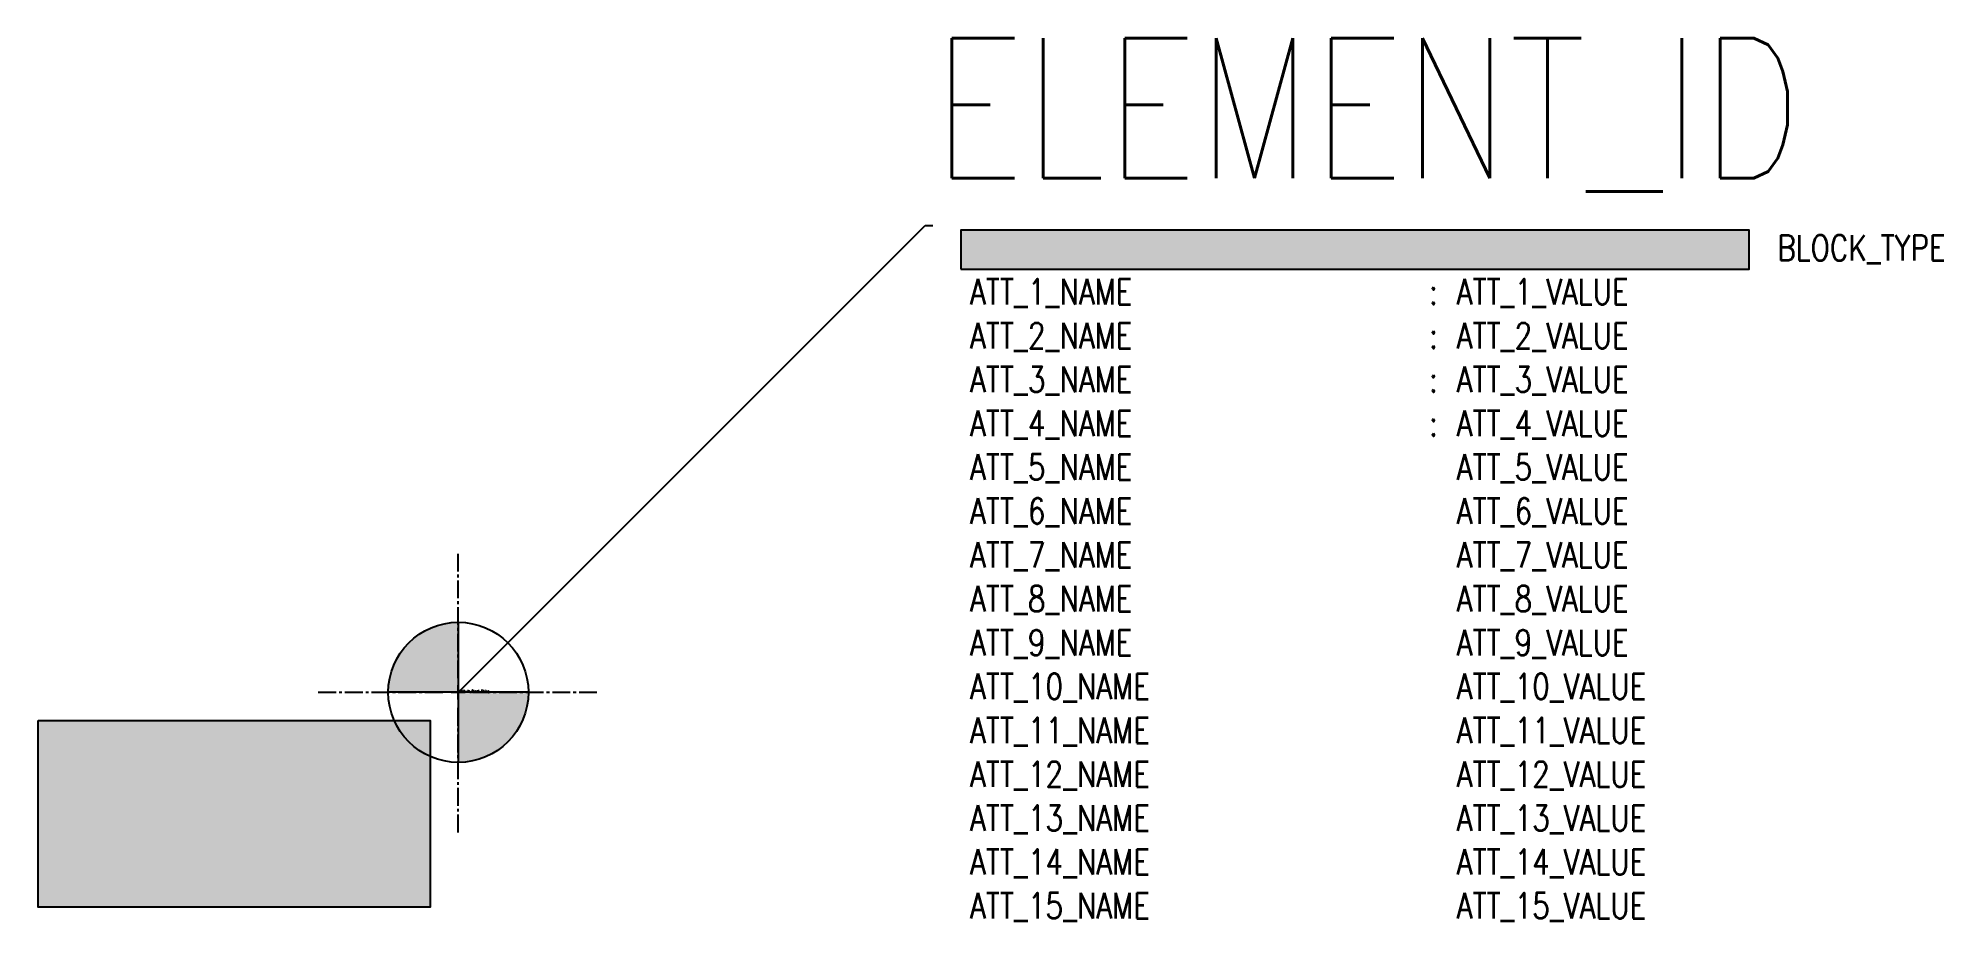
# Model space of a CAD drawing. Header units: millimetres. Extents: x -450 to 1591, y -245 to 701.
import ezdxf
from ezdxf import colors
from ezdxf.entities.mleader import LeaderData, LeaderLine
from ezdxf.enums import TextEntityAlignment as Align
from ezdxf.math import Vec2, Vec3

# ---------------------------------------------------------------- set-up
doc = ezdxf.new("R2010")
doc.units = ezdxf.units.MM
doc.linetypes.add('CENTER2', pattern=[28.575, 19.05, -3.175, 3.175, -3.175])
doc.layers.add('BLOCKS_LOCKED_ATTRIBUTES', color=7, linetype='Continuous')
doc.styles.get("Standard").update_dxf_attribs({"font": 'arial.ttf'})
doc.styles.add('Standard - 330', font='', dxfattribs={"width": 0.8, "height": 264})
doc.styles.get('Standard - 330').set_extended_font_data('Simplex_IV50')

# ---------------------------------------------------------------- blocks, each defined once
blk = doc.blocks.new('*U12')
at = {"color": 0, "linetype": 'CENTER2', "transparency": 16777216}
for p, q in [((0, 15), (0, 150)), ((-150, 0), (-15, 0)), ((15, 0), (150, 0)), ((0, -150), (0, -15))]:
    blk.add_line(p, q, dxfattribs=at)
at = {"color": 0, "linetype": 'Continuous', "transparency": 16777216}
for p, q in [((-7.5, 0), (7.5, 0)), ((0, -7.5), (0, 7.5))]:
    blk.add_line(p, q, dxfattribs=at)

msp = doc.modelspace()

# ---------------------------------------------------------------- hatches: boundary and pattern name
h = msp.add_hatch(color=7)
h.dxf.hatch_style = 1
h.paths.add_polyline_path([(538, 495), (538, 453), (1382.4, 453), (1382.4, 495)])
h = msp.add_hatch(color=256)
h.dxf.hatch_style = 1
h.paths.add_polyline_path([(-75, 0), (-15, 0), (0, 0), (0, 7.5), (0, 75, 0.414214)])
h.paths.add_polyline_path([(0, -75, 0.414214), (75, 0), (15, 0), (0, 0), (0, -7.5)])
at = {"true_color": 0xf26722}
h = msp.add_hatch(color=30, dxfattribs=at)
h.dxf.hatch_style = 1
h.paths.add_polyline_path([(-450, -30), (-30, -30), (-30, -230), (-450, -230)])

# ---------------------------------------------------------------- linework, layer by layer
for p, q in [((0, 75), (0, -75)), ((75, 0), (-75, 0))]:
    msp.add_line(p, q)
for points in [[(538, 453), (1382.4, 453), (1382.4, 495), (538, 495)], [(-450, -30), (-30, -30), (-30, -230), (-450, -230)]]:
    msp.add_lwpolyline(points, close=True)
msp.add_circle((0, 0), 75)

# ---------------------------------------------------------------- block references
at = {"linetype": 'CENTER2'}
msp.add_blockref('*U12', (0, 0), dxfattribs=at)

# ---------------------------------------------------------------- texts
at = {"char_height": 27.4, "attachment_point": 2, "style": 'Standard - 330'}
for insert in [(1044.2, 442.7), (1044.2, 395.7), (1044.2, 348.8), (1044.2, 301.8)]:
    msp.add_mtext_dynamic_manual_height_columns(':', width=50, gutter_width=1320, heights=[0], dxfattribs=dict(at, insert=insert))
at = {"style": 'Standard - 330', "width": 0.8}
for tag, text, height, p in [('ELEMENT_ID', 'ELEMENT -> ID', 150, (508, 700.5)), ('ATT_1_VALUE', 'ATT_1_VALUE', 27.39, (1069.2, 442.7)), ('ATT_2_VALUE', 'ATT_2_VALUE', 27.39, (1069.2, 395.7)), ('ATT_3_VALUE', 'ATT_3_VALUE', 27.39, (1069.2, 348.8)), ('ATT_4_VALUE', 'ATT_4_VALUE', 27.39, (1069.2, 301.8))]:
    msp.add_attdef(tag, text=text, height=height, dxfattribs=at).set_placement(p, align=Align.TOP_LEFT)
at = {"style": 'Standard - 330', "width": 0.8, "flags": 1}
for tag, text, p in [('ATT_5_VALUE', 'ATT_5_VALUE', (1069.2, 254.9)), ('ATT_6_VALUE', 'ATT_6_VALUE', (1069.2, 207.9)), ('ATT_7_VALUE', 'ATT_7_VALUE', (1069.2, 160.9)), ('ATT_8_VALUE', 'ATT_8_VALUE', (1069.2, 114)), ('ATT_9_VALUE', 'ATT_9_VALUE', (1069.2, 67)), ('ATT_10_VALUE', 'ATT_10_VALUE', (1069.2, 20.1)), ('ATT_11_VALUE', 'ATT_11_VALUE', (1069.2, -26.9)), ('ATT_12_VALUE', 'ATT_12_VALUE', (1069.2, -73.9)), ('ATT_13_VALUE', 'ATT_13_VALUE', (1069.2, -120.8)), ('ATT_14_VALUE', 'ATT_14_VALUE', (1069.2, -167.8)), ('ATT_15_VALUE', 'ATT_15_VALUE', (1069.2, -214.7))]:
    msp.add_attdef(tag, text=text, height=27.39, dxfattribs=at).set_placement(p, align=Align.TOP_LEFT)
at = {"layer": 'BLOCKS_LOCKED_ATTRIBUTES', "color": 0, "style": 'Standard - 330', "width": 0.8}
for tag, text, p in [('BLOCK_TYPE', 'Unplanned', (1412.4, 489.7)), ('ATT_1_NAME', 'BOUNDARY_CODE_VALUE', (548, 442.7)), ('ATT_2_NAME', 'BOUNDARY_CODE_PATH', (548, 395.7)), ('ATT_3_NAME', 'ELEMENT_ID_CODE_VALUE', (548, 348.8)), ('ATT_4_NAME', 'ELEMENT_ID_CODE_PATH', (548, 301.8))]:
    msp.add_attdef(tag, text=text, height=27.39, dxfattribs=at).set_placement(p, align=Align.TOP_LEFT)
at = {"layer": 'BLOCKS_LOCKED_ATTRIBUTES', "color": 0, "style": 'Standard - 330', "width": 0.8, "flags": 1}
for tag, text, height, p in [('ATT_5_NAME', 'ATT_5_NAME', 27.39, (548, 254.9)), ('ATT_6_NAME', 'BOUNDARY_CODE_ID', 27.39, (548, 207.9)), ('ATT_7_NAME', 'ELEMENT_ID_CODE_ID', 27.39, (548, 160.9)), ('ATT_8_NAME', 'ATT_8_NAME', 27.39, (548, 114)), ('ATT_9_NAME', 'ATT_9_NAME', 27.39, (548, 67)), ('Attribute_Check_String', 'FoundOK', 2.5, (0, 2.5)), ('ATT_10_NAME', 'ATT_10_NAME', 27.39, (548, 20.1)), ('ATT_11_NAME', 'ATT_11_NAME', 27.39, (548, -26.9)), ('ATT_12_NAME', 'ATT_12_NAME', 27.39, (548, -73.9)), ('ATT_13_NAME', 'ATT_13_NAME', 27.39, (548, -120.8)), ('ATT_14_NAME', 'ATT_14_NAME', 27.39, (548, -167.8)), ('ATT_15_NAME', 'ATT_15_NAME', 27.39, (548, -214.7))]:
    msp.add_attdef(tag, text=text, height=height, dxfattribs=at).set_placement(p, align=Align.TOP_LEFT)

# ---------------------------------------------------------------- leaders
ml = msp.add_multileader_mtext('Standard')
ml.set_content('', color=256)
ml.set_leader_properties()
ml.build(insert=Vec2(0, 0))
ctx = ml.context
ctx.base_point = Vec3(508, 500)
notes = []
notes.append((ctx, [(0, (1, 1, 0), (500, 500), (1, 0), 8, [(0, [(0, 0)], 0, [])])]))
ctx.mtext.insert, ctx.mtext.flow_direction = Vec3(510, 502), 5
for ctx, leaders in notes:
    for number, flags, end, landing, length, lines in leaders:
        leader = LeaderData()
        leader.index, (leader.has_last_leader_line, leader.has_dogleg_vector, leader.attachment_direction) = number, flags
        leader.last_leader_point, leader.dogleg_vector, leader.dogleg_length = Vec3(end), Vec3(landing), length
        for number, points, colour, breaks in lines:
            line = LeaderLine()
            line.index, line.vertices, line.color, line.breaks = number, Vec3.list(points), colors.encode_raw_color(colour), breaks
            leader.lines.append(line)
        ctx.leaders.append(leader)

doc.saveas('drawing.dxf')
